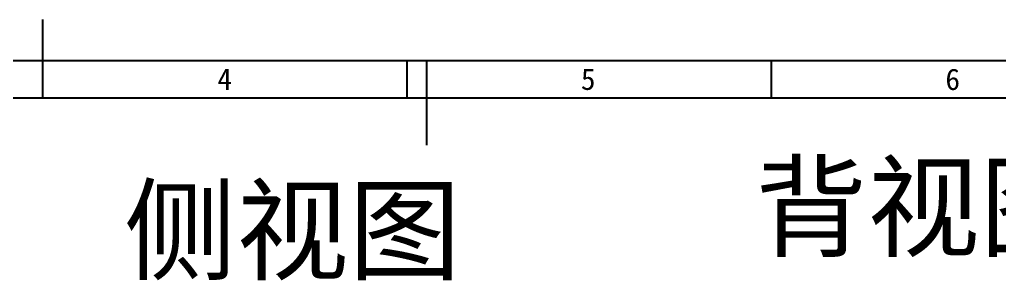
# Model space of a CAD drawing. Header units: inches. Extents: x 1765 to 5217, y -1519 to 441.
# Drawn here: x 4087.3 to 4177.9, y -1221 to -1196.9 of the extents above; entities that cross this region are included whole.
import ezdxf

# ---------------------------------------------------------------- set-up
doc = ezdxf.new("R2010")
doc.units = ezdxf.units.IN
doc.header["$MEASUREMENT"] = 0
doc.layers.add('3', color=2, linetype='Continuous')
doc.styles.add('Arial', font='')
doc.styles.add('宋体', font='')
doc.styles.get('Arial').set_extended_font_data('SimSun')
doc.styles.get('宋体').set_extended_font_data('SimSun')

msp = doc.modelspace()

# ---------------------------------------------------------------- linework, layer by layer
at = {"color": 1}
msp.add_line((4089.406, -1204.115), (4089.406, -1196.855), dxfattribs=at)
for p, q in [((3973.283, -1200.652), (4264.581, -1200.652)), ((4124.927, -1208.497), (4124.927, -1200.652)), ((3976.747, -1204.115), (4261.117, -1204.115))]:
    msp.add_line(p, q)
at = {"color": 0}
for p, q in [((4123.1, -1204.115), (4123.1, -1200.652)), ((4156.804, -1204.115), (4156.804, -1200.652))]:
    msp.add_line(p, q, dxfattribs=at)

# ---------------------------------------------------------------- texts
at = {"color": 0, "style": 'Arial'}
for s, p in [('4', (4105.554, -1203.371)), ('5', (4139.178, -1203.371)), ('6', (4172.893, -1203.379))]:
    msp.add_text(s, height=1.984, dxfattribs=at).set_placement(p)
at = {"layer": '3', "color": 0, "style": '宋体'}
for s, p in [('背视图', (4155.289, -1218.015)), ('侧视图', (4096.925, -1220.176))]:
    msp.add_text(s, height=7.6124, dxfattribs=at).set_placement(p)

doc.saveas('drawing.dxf')
